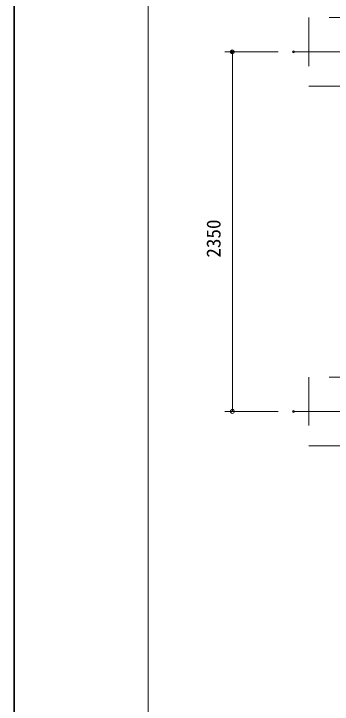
# Model space of a CAD drawing. Units: millimetres, scale not verified. Extents: x 0 to 420, y 0 to 297.
# Drawn here: x 0.2 to 41.8, y 160.9 to 251.2 of the extents above; entities that cross this region are included whole.
import ezdxf
from ezdxf.enums import TextEntityAlignment as Align

# ---------------------------------------------------------------- set-up
doc = ezdxf.new("R2010")
doc.units = ezdxf.units.MM
doc.header["$LTSCALE"] = 0.5
doc.header["$PDMODE"] = 32
doc.header["$PDSIZE"] = 0.25
doc.linetypes.add('USER1', pattern=[50.8, 31.75, -6.35, 6.35, -6.35])
doc.linetypes.add('USER2', pattern=[19.05, 12.7, -6.35])
for name, color, linetype, lineweight in [('DEFPOINTS_3', 7, 'Continuous', 0), ('LY_2', 7, 'Continuous', 0), ('LY_5', 2, 'Continuous', 18), ('LY_6', 7, 'Continuous', 0)]:
    doc.layers.add(name, color=color, linetype=linetype, lineweight=lineweight)
doc.styles.add('ＭＳ ゴシック', font='')
doc.styles.get('ＭＳ ゴシック').set_extended_font_data('MS Gothic')

# ---------------------------------------------------------------- blocks, each defined once
blk = doc.blocks.new('-022-_DOTBLANK')
at = {"color": 7, "linetype": 'Continuous', "lineweight": 0}
blk.add_line((-0.5, 0), (-1, 0), dxfattribs=at)
blk.add_circle((0, 0), 0.5, dxfattribs=at)

msp = doc.modelspace()

# ---------------------------------------------------------------- linework, layer by layer
at = {"layer": 'DEFPOINTS_3'}
msp.add_line((0.2883, 296.9811), (0.2883, -0.0189), dxfattribs=at)
at = {"layer": 'LY_2'}
msp.add_line((17.7883, 281.9811), (17.7883, 14.9811), dxfattribs=at)
at = {"layer": 'LY_5', "color": 7, "lineweight": 0}
msp.add_line((0.1954, 297.0189), (0.1954, 0.0242), dxfattribs=at)
at = {"layer": 'LY_5', "color": 7, "linetype": 'USER2', "lineweight": 0}
for p, q in [((47.7883, 250.6944), (38.7883, 250.6944)), ((38.7883, 250.6944), (38.7883, 241.6944)), ((38.7883, 241.6944), (47.7883, 241.6944)), ((47.7883, 203.6944), (38.7883, 203.6944)), ((38.7883, 203.6944), (38.7883, 194.6944)), ((38.7883, 194.6944), (47.7883, 194.6944))]:
    msp.add_line(p, q, dxfattribs=at)
at = {"layer": 'LY_5', "color": 7, "linetype": 'USER1', "lineweight": 0}
for p, q in [((36.7883, 246.1944), (117.7883, 246.1944)), ((36.7883, 199.1944), (117.7883, 199.1944))]:
    msp.add_line(p, q, dxfattribs=at)
at = {"layer": 'LY_6'}
for p, q in [((34.7883, 246.1944), (27.7883, 246.1944)), ((28.7883, 199.1944), (28.7883, 246.1944)), ((34.7883, 199.1944), (27.7883, 199.1944))]:
    msp.add_line(p, q, dxfattribs=at)
for p in [(28.7883, 246.1944), (36.7883, 246.1944), (36.7883, 199.1944)]:
    msp.add_point(p, dxfattribs=at)

# ---------------------------------------------------------------- block references
at = {"layer": 'LY_6', "xscale": 0.5, "yscale": 0.5}
for p, rotation in [((28.7883, 246.1944), 90), ((28.7883, 199.1944), 270)]:
    msp.add_blockref('-022-_DOTBLANK', p, dxfattribs=dict(at, rotation=rotation))

# ---------------------------------------------------------------- texts
at = {"layer": 'LY_6', "style": 'ＭＳ ゴシック'}
msp.add_text('2350', height=1.833, rotation=90, dxfattribs=at).set_placement((27.7883, 219.2989), align=Align.BOTTOM_LEFT)

doc.saveas('drawing.dxf')
